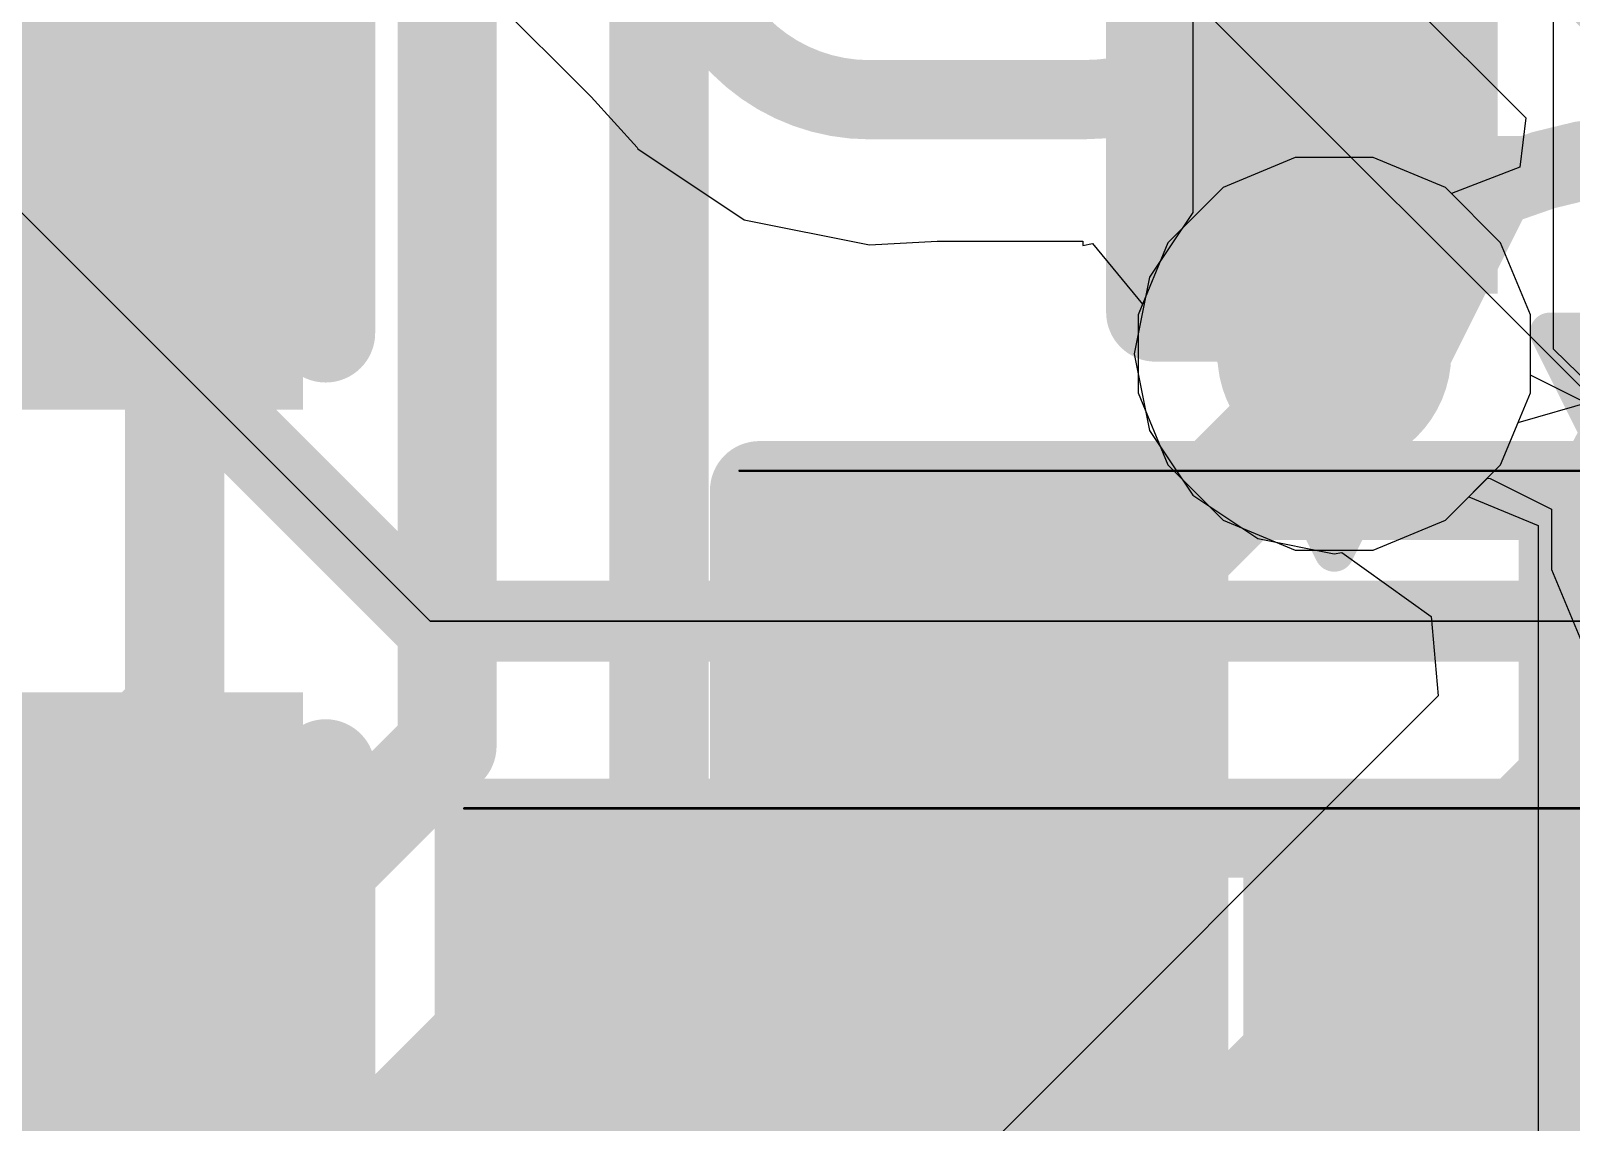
# Model space of a CAD drawing. Header units: inches. Extents: x -6 to 283, y -12 to 154.
# Drawn here: x 43.368 to 45.343, y 4.424 to 5.824 of the extents above; entities that cross this region are included whole.
import ezdxf

# ---------------------------------------------------------------- set-up
doc = ezdxf.new("R2010")
doc.units = ezdxf.units.IN
for name, color, linetype in [('Bottom Layer', 5, 'Continuous'), ('Bottom Overlay', 54, 'Continuous'), ('Bottom Paste', 16, 'Continuous'), ('Bottom Solder', 6, 'Continuous'), ('Drill Drawing', 1, 'Continuous'), ('GND-1', 16, 'Continuous'), ('GND-2', 90, 'Continuous'), ('GND-3', 216, 'Continuous'), ('GND-4', 54, 'Continuous'), ('PWR-1', 156, 'Continuous'), ('PWR-2', 130, 'Continuous'), ('Signal L1', 76, 'Continuous'), ('Signal L2', 6, 'Continuous'), ('Top Layer', 1, 'Continuous'), ('Top Overlay', 2, 'Continuous'), ('Top Paste', 8, 'Continuous'), ('Top Solder', 216, 'Continuous'), ('Via Holes', 16, 'Continuous')]:
    doc.layers.add(name, color=color, linetype=linetype)

# ---------------------------------------------------------------- blocks, each defined once
blk = doc.blocks.new('R___0402_140')
at = {"layer": 'Top Layer'}
for points in [[(-0.6985, -0.3175), (-0.6985, 0.3175), (-0.2412999999999999, 0.3175), (-0.2413, -0.3175)], [(0.2412999999999999, -0.3175), (0.2413, 0.3175), (0.6985, 0.3175), (0.6985, -0.3175)]]:
    blk.add_hatch(color=1, dxfattribs=at).paths.add_polyline_path(points)
at = {"layer": 'Top Paste'}
for points in [[(-0.6985, -0.3175), (-0.6985, 0.3175), (-0.2412999999999999, 0.3175), (-0.2413, -0.3175)], [(0.2412999999999999, -0.3175), (0.2413, 0.3175), (0.6985, 0.3175), (0.6985, -0.3175)]]:
    blk.add_hatch(color=8, dxfattribs=at).paths.add_polyline_path(points)
at = {"layer": 'Top Solder'}
for points in [[(-0.75350116, -0.37250116), (-0.75350116, 0.37250116), (-0.1862988399999999, 0.37250116), (-0.18629884, -0.37250116)], [(0.1862988399999999, -0.37250116), (0.18629884, 0.37250116), (0.75350116, 0.37250116), (0.75350116, -0.37250116)]]:
    blk.add_hatch(color=216, dxfattribs=at).paths.add_polyline_path(points)
at = {"layer": 'Top Overlay'}
for points in [[(0.7874, 0.4064, 0.127, 0.127, 0), (-0.7874, 0.4064, 0.127, 0.127, 0)], [(-0.7874, 0.4064, 0.127, 0.127, 0), (-0.7874, -0.4064, 0.127, 0.127, 0)], [(0.7874, 0.4064, 0.127, 0.127, 0), (0.7874, -0.4064, 0.127, 0.127, 0)], [(0.7874, -0.4064, 0.127, 0.127, 0), (-0.7874, -0.4064, 0.127, 0.127, 0)], [(0.8128, -0.4318, 0.0032258, 0.0032258, 0), (-0.8128, -0.4318, 0.0032258, 0.0032258, 0)]]:
    blk.add_lwpolyline(points, format="xyseb", dxfattribs=at)
for points in [[(-0.8191499999999999, 0.4064, 0.0635, 0.0635, 1), (-0.7556499999999999, 0.4064, 0.0635, 0.0635, 1)], [(-0.8191499999999999, 0.4064, 0.0635, 0.0635, 1), (-0.7556499999999999, 0.4064, 0.0635, 0.0635, 1)], [(0.7556499999999999, 0.4064, 0.0635, 0.0635, 1), (0.8191499999999999, 0.4064, 0.0635, 0.0635, 1)], [(0.7556499999999999, 0.4064, 0.0635, 0.0635, 1), (0.8191499999999999, 0.4064, 0.0635, 0.0635, 1)], [(-0.8191499999999999, -0.4064, 0.0635, 0.0635, 1), (-0.7556499999999999, -0.4064, 0.0635, 0.0635, 1)], [(-0.8191499999999999, -0.4064, 0.0635, 0.0635, 1), (-0.7556499999999999, -0.4064, 0.0635, 0.0635, 1)], [(0.7556499999999999, -0.4064, 0.0635, 0.0635, 1), (0.8191499999999999, -0.4064, 0.0635, 0.0635, 1)], [(0.7556499999999999, -0.4064, 0.0635, 0.0635, 1), (0.8191499999999999, -0.4064, 0.0635, 0.0635, 1)], [(-0.81360518, -0.4318, 0.0016129, 0.0016129, 1), (-0.8119948199999999, -0.4318, 0.0016129, 0.0016129, 1)], [(0.8119948199999999, -0.4318, 0.0016129, 0.0016129, 1), (0.81360518, -0.4318, 0.0016129, 0.0016129, 1)]]:
    blk.add_lwpolyline(points, format="xyseb", close=True, dxfattribs=at)
blk = doc.blocks.new('R___0402_B_141')
at = {"layer": 'Bottom Layer'}
for points in [[(-0.2412999999999999, 0.3174999999999999), (-0.2413000000000001, -0.3175), (-0.6985, -0.3174999999999999), (-0.6985, 0.3175)], [(0.6985, 0.3174999999999999), (0.6985, -0.3175), (0.2412999999999999, -0.3174999999999999), (0.2413000000000001, 0.3175)]]:
    blk.add_hatch(color=5, dxfattribs=at).paths.add_polyline_path(points)
at = {"layer": 'Bottom Paste'}
for points in [[(-0.2412999999999999, 0.3174999999999999), (-0.2413000000000001, -0.3175), (-0.6985, -0.3174999999999999), (-0.6985, 0.3175)], [(0.6985, 0.3174999999999999), (0.6985, -0.3175), (0.2412999999999999, -0.3174999999999999), (0.2413000000000001, 0.3175)]]:
    blk.add_hatch(color=16, dxfattribs=at).paths.add_polyline_path(points)
at = {"layer": 'Bottom Solder'}
for points in [[(-0.1862988399999999, 0.3725011599999999), (-0.18629884, -0.3725011600000001), (-0.75350116, -0.3725011599999999), (-0.75350116, 0.3725011600000001)], [(0.75350116, 0.3725011599999999), (0.75350116, -0.3725011600000001), (0.1862988399999999, -0.3725011599999999), (0.18629884, 0.3725011600000001)]]:
    blk.add_hatch(color=6, dxfattribs=at).paths.add_polyline_path(points)
at = {"layer": 'Bottom Overlay'}
for points in [[(-0.7874, 0.4064, 0.127, 0.127, 0), (0.7874, 0.4064, 0.127, 0.127, 0)], [(-0.7874, -0.4064, 0.127, 0.127, 0), (-0.7874, 0.4064, 0.127, 0.127, 0)], [(0.7874, -0.4064, 0.127, 0.127, 0), (0.7874, 0.4064, 0.127, 0.127, 0)], [(-0.8128, 0.4318, 0.0032258, 0.0032258, 0), (0.8128, 0.4318, 0.0032258, 0.0032258, 0)], [(-0.7874, -0.4064, 0.127, 0.127, 0), (0.7874, -0.4064, 0.127, 0.127, 0)]]:
    blk.add_lwpolyline(points, format="xyseb", dxfattribs=at)
for points in [[(-0.8191499999999999, 0.4064, 0.0635, 0.0635, 1), (-0.7556499999999999, 0.4064, 0.0635, 0.0635, 1)], [(-0.8191499999999999, 0.4064, 0.0635, 0.0635, 1), (-0.7556499999999999, 0.4064, 0.0635, 0.0635, 1)], [(0.7556499999999999, 0.4064, 0.0635, 0.0635, 1), (0.8191499999999999, 0.4064, 0.0635, 0.0635, 1)], [(0.7556499999999999, 0.4064, 0.0635, 0.0635, 1), (0.8191499999999999, 0.4064, 0.0635, 0.0635, 1)], [(-0.81360518, 0.4318, 0.0016129, 0.0016129, 1), (-0.8119948199999999, 0.4318, 0.0016129, 0.0016129, 1)], [(0.8119948199999999, 0.4318, 0.0016129, 0.0016129, 1), (0.81360518, 0.4318, 0.0016129, 0.0016129, 1)], [(-0.8191499999999999, -0.4064, 0.0635, 0.0635, 1), (-0.7556499999999999, -0.4064, 0.0635, 0.0635, 1)], [(-0.8191499999999999, -0.4064, 0.0635, 0.0635, 1), (-0.7556499999999999, -0.4064, 0.0635, 0.0635, 1)], [(0.7556499999999999, -0.4064, 0.0635, 0.0635, 1), (0.8191499999999999, -0.4064, 0.0635, 0.0635, 1)], [(0.7556499999999999, -0.4064, 0.0635, 0.0635, 1), (0.8191499999999999, -0.4064, 0.0635, 0.0635, 1)]]:
    blk.add_lwpolyline(points, format="xyseb", close=True, dxfattribs=at)
blk = doc.blocks.new('C___0402_357')
at = {"layer": 'Top Layer'}
for points in [[(-0.6985, -0.3175), (-0.6985, 0.3174999999999999), (-0.2413000000000001, 0.3175), (-0.2412999999999999, -0.3174999999999999)], [(0.2413000000000001, -0.3175), (0.2412999999999999, 0.3174999999999999), (0.6985, 0.3175), (0.6985, -0.3174999999999999)]]:
    blk.add_hatch(color=1, dxfattribs=at).paths.add_polyline_path(points)
at = {"layer": 'Top Paste'}
for points in [[(-0.6985, -0.3175), (-0.6985, 0.3174999999999999), (-0.2413000000000001, 0.3175), (-0.2412999999999999, -0.3174999999999999)], [(0.2413000000000001, -0.3175), (0.2412999999999999, 0.3174999999999999), (0.6985, 0.3175), (0.6985, -0.3174999999999999)]]:
    blk.add_hatch(color=8, dxfattribs=at).paths.add_polyline_path(points)
at = {"layer": 'Top Solder'}
for points in [[(-0.7584998799999999, -0.3774998800000001), (-0.7584998799999999, 0.3774998799999999), (-0.1813001200000001, 0.3774998800000001), (-0.1813001199999999, -0.3774998799999999)], [(0.1813001200000001, -0.3774998800000001), (0.1813001199999999, 0.3774998799999999), (0.7584998799999999, 0.3774998800000001), (0.7584998799999999, -0.3774998799999999)]]:
    blk.add_hatch(color=216, dxfattribs=at).paths.add_polyline_path(points)
at = {"layer": 'Top Overlay'}
for points in [[(-0.2794, 0.4064, 0.127, 0.127, 0), (-0.7874, 0.4064, 0.127, 0.127, 0)], [(-0.7874, -0.4064, 0.127, 0.127, 0), (-0.7874, 0.4064, 0.127, 0.127, 0)], [(0.7874, 0.4064, 0.127, 0.127, 0), (0.2794, 0.4064, 0.127, 0.127, 0)], [(0.7874, -0.4064, 0.127, 0.127, 0), (0.7874, 0.4064, 0.127, 0.127, 0)], [(-0.2794, -0.4064, 0.127, 0.127, 0), (-0.7874, -0.4064, 0.127, 0.127, 0)], [(0.7874, -0.4064, 0.127, 0.127, 0), (0.2794, -0.4064, 0.127, 0.127, 0)]]:
    blk.add_lwpolyline(points, format="xyseb", dxfattribs=at)
for points in [[(-0.8191499999999999, 0.4064, 0.0635, 0.0635, 1), (-0.7556499999999999, 0.4064, 0.0635, 0.0635, 1)], [(-0.8191499999999999, 0.4064, 0.0635, 0.0635, 1), (-0.7556499999999999, 0.4064, 0.0635, 0.0635, 1)], [(-0.31115, 0.4064, 0.0635, 0.0635, 1), (-0.24765, 0.4064, 0.0635, 0.0635, 1)], [(0.24765, 0.4064, 0.0635, 0.0635, 1), (0.31115, 0.4064, 0.0635, 0.0635, 1)], [(0.7556499999999999, 0.4064, 0.0635, 0.0635, 1), (0.8191499999999999, 0.4064, 0.0635, 0.0635, 1)], [(0.7556499999999999, 0.4064, 0.0635, 0.0635, 1), (0.8191499999999999, 0.4064, 0.0635, 0.0635, 1)], [(-0.8191499999999999, -0.4064, 0.0635, 0.0635, 1), (-0.7556499999999999, -0.4064, 0.0635, 0.0635, 1)], [(-0.8191499999999999, -0.4064, 0.0635, 0.0635, 1), (-0.7556499999999999, -0.4064, 0.0635, 0.0635, 1)], [(-0.31115, -0.4064, 0.0635, 0.0635, 1), (-0.24765, -0.4064, 0.0635, 0.0635, 1)], [(0.24765, -0.4064, 0.0635, 0.0635, 1), (0.31115, -0.4064, 0.0635, 0.0635, 1)], [(0.7556499999999999, -0.4064, 0.0635, 0.0635, 1), (0.8191499999999999, -0.4064, 0.0635, 0.0635, 1)], [(0.7556499999999999, -0.4064, 0.0635, 0.0635, 1), (0.8191499999999999, -0.4064, 0.0635, 0.0635, 1)]]:
    blk.add_lwpolyline(points, format="xyseb", close=True, dxfattribs=at)
blk = doc.blocks.new('CAP_0201_B_358')
at = {"layer": 'Bottom Layer'}
for points in [[(-0.44999656, 0.1499997), (-0.14999716, 0.1499997), (-0.14999716, -0.1499997), (-0.44999656, -0.1499997)], [(0.14999716, 0.1499997), (0.44999656, 0.1499997), (0.44999656, -0.1499997), (0.14999716, -0.1499997)]]:
    blk.add_hatch(color=5, dxfattribs=at).paths.add_polyline_path(points)
at = {"layer": 'Bottom Paste'}
for points in [[(-0.44999656, 0.1499997), (-0.14999716, 0.1499997), (-0.14999716, -0.1499997), (-0.44999656, -0.1499997)], [(0.14999716, 0.1499997), (0.44999656, 0.1499997), (0.44999656, -0.1499997), (0.14999716, -0.1499997)]]:
    blk.add_hatch(color=16, dxfattribs=at).paths.add_polyline_path(points)
at = {"layer": 'Bottom Solder'}
for points in [[(-0.50499772, 0.20500086), (-0.094996, 0.20500086), (-0.094996, -0.20500086), (-0.50499772, -0.20500086)], [(0.094996, 0.20500086), (0.50499772, 0.20500086), (0.50499772, -0.20500086), (0.094996, -0.20500086)]]:
    blk.add_hatch(color=6, dxfattribs=at).paths.add_polyline_path(points)
at = {"layer": 'Bottom Overlay'}
for points in [[(-0.5334, 0.2286, 0.127, 0.127, 0), (-0.5334, -0.2286, 0.127, 0.127, 0)], [(-0.2032, 0.2286, 0.127, 0.127, 0), (-0.5334, 0.2286, 0.127, 0.127, 0)], [(0.5334, 0.2286, 0.127, 0.127, 0), (0.2032, 0.2286, 0.127, 0.127, 0)], [(0.5334, 0.2286, 0.127, 0.127, 0), (0.5334, -0.2286, 0.127, 0.127, 0)], [(-0.2032, -0.2286, 0.127, 0.127, 0), (-0.5334, -0.2286, 0.127, 0.127, 0)], [(0.5334, -0.2286, 0.127, 0.127, 0), (0.2032, -0.2286, 0.127, 0.127, 0)]]:
    blk.add_lwpolyline(points, format="xyseb", dxfattribs=at)
for points in [[(-0.5651499999999999, 0.2286, 0.0635, 0.0635, 1), (-0.5016499999999999, 0.2286, 0.0635, 0.0635, 1)], [(-0.5651499999999999, 0.2286, 0.0635, 0.0635, 1), (-0.5016499999999999, 0.2286, 0.0635, 0.0635, 1)], [(-0.23495, 0.2286, 0.0635, 0.0635, 1), (-0.17145, 0.2286, 0.0635, 0.0635, 1)], [(0.17145, 0.2286, 0.0635, 0.0635, 1), (0.23495, 0.2286, 0.0635, 0.0635, 1)], [(0.5016499999999999, 0.2286, 0.0635, 0.0635, 1), (0.5651499999999999, 0.2286, 0.0635, 0.0635, 1)], [(0.5016499999999999, 0.2286, 0.0635, 0.0635, 1), (0.5651499999999999, 0.2286, 0.0635, 0.0635, 1)], [(-0.5651499999999999, -0.2286, 0.0635, 0.0635, 1), (-0.5016499999999999, -0.2286, 0.0635, 0.0635, 1)], [(-0.5651499999999999, -0.2286, 0.0635, 0.0635, 1), (-0.5016499999999999, -0.2286, 0.0635, 0.0635, 1)], [(-0.23495, -0.2286, 0.0635, 0.0635, 1), (-0.17145, -0.2286, 0.0635, 0.0635, 1)], [(0.17145, -0.2286, 0.0635, 0.0635, 1), (0.23495, -0.2286, 0.0635, 0.0635, 1)], [(0.5016499999999999, -0.2286, 0.0635, 0.0635, 1), (0.5651499999999999, -0.2286, 0.0635, 0.0635, 1)], [(0.5016499999999999, -0.2286, 0.0635, 0.0635, 1), (0.5651499999999999, -0.2286, 0.0635, 0.0635, 1)]]:
    blk.add_lwpolyline(points, format="xyseb", close=True, dxfattribs=at)

msp = doc.modelspace()

# ---------------------------------------------------------------- hatches: boundary and pattern name
at = {"layer": 'Bottom Layer'}
h = msp.add_hatch(color=5, dxfattribs=at)
edge = h.paths.add_edge_path()
edge.add_arc((45.03935366, 5.40959294), 0.1499997, 0, 360)
at = {"layer": 'Bottom Solder'}
h = msp.add_hatch(color=6, dxfattribs=at)
edge = h.paths.add_edge_path()
edge.add_arc((45.56962437999999, 5.183024939999999), 0.2515997, 0, 360)
at = {"layer": 'GND-1'}
h = msp.add_hatch(color=16, dxfattribs=at)
edge = h.paths.add_edge_path()
edge.add_arc((45.03935366, 5.40959294), 0.1499997, 0, 360)
at = {"layer": 'GND-2'}
h = msp.add_hatch(color=90, dxfattribs=at)
edge = h.paths.add_edge_path()
edge.add_arc((45.03935366, 5.40959294), 0.1499997, 0, 360)
at = {"layer": 'GND-3'}
h = msp.add_hatch(color=216, dxfattribs=at)
edge = h.paths.add_edge_path()
edge.add_arc((45.03935366, 5.40959294), 0.1499997, 0, 360)
at = {"layer": 'GND-4'}
h = msp.add_hatch(color=54, dxfattribs=at)
edge = h.paths.add_edge_path()
edge.add_arc((45.03935366, 5.40959294), 0.1499997, 0, 360)
at = {"layer": 'PWR-1'}
h = msp.add_hatch(color=156, dxfattribs=at)
edge = h.paths.add_edge_path()
edge.add_arc((45.03935366, 5.40959294), 0.1499997, 0, 360)
at = {"layer": 'PWR-2'}
h = msp.add_hatch(color=130, dxfattribs=at)
edge = h.paths.add_edge_path()
edge.add_arc((45.03935366, 5.40959294), 0.1499997, 0, 360)
at = {"layer": 'Signal L1'}
h = msp.add_hatch(color=76, dxfattribs=at)
edge = h.paths.add_edge_path()
edge.add_arc((45.03935366, 5.40959294), 0.1499997, 0, 360)
at = {"layer": 'Signal L2'}
h = msp.add_hatch(color=6, dxfattribs=at)
edge = h.paths.add_edge_path()
edge.add_arc((45.03935366, 5.40959294), 0.1499997, 0, 360)
at = {"layer": 'Top Layer'}
h = msp.add_hatch(color=1, dxfattribs=at)
edge = h.paths.add_edge_path()
edge.add_arc((45.03935366, 5.40959294), 0.1499997, 0, 360)
at = {"layer": 'Via Holes'}
h = msp.add_hatch(color=7, dxfattribs=at)
edge = h.paths.add_edge_path()
edge.add_arc((45.03935366, 5.40959294), 0.07499858, 0, 360)

# ---------------------------------------------------------------- linework, layer by layer
at = {"layer": 'Bottom Layer'}
for p, q in [((45.3206612, 5.41560258), (45.3206612, 5.968639319999999)), ((45.38420438, 5.353420839999999), (45.3206612, 5.41560258))]:
    msp.add_line(p, q, dxfattribs=at)
for points in [[(43.5523767, 4.95353086, 0.127, 0.127, 0), (43.5523767, 8.22862718, 0.127, 0.127, 0)], [(43.9016775, 4.906551019999999, 0.127, 0.127, 0), (43.9016775, 7.12952346, 0.127, 0.127, 0)], [(44.17343718, 5.85622654, 0.127, 0.127, 0), (44.50174488, 6.18453424, 0.127, 0.127, 0)], [(44.17343718, 4.76000318, 0.127, 0.127, 0), (44.17343718, 5.85622654, 0.127, 0.127, 0)], [(45.03935366, 5.40959294, 0.254, 0.254, 0), (45.03935366, 5.687331779999999, 0.254, 0.254, 0)], [(45.01111393999999, 5.38135322, 0.1524, 0.1524, 0), (45.03935366, 5.40959294, 0.1524, 0.1524, 0)], [(45.01111393999999, 5.340916419999999, 0.1524, 0.1524, 0), (45.01111393999999, 5.38135322, 0.1524, 0.1524, 0)], [(44.77215836, 5.101960839999999, 0.1524, 0.1524, 0), (45.01111393999999, 5.340916419999999, 0.1524, 0.1524, 0)], [(44.77215836, 4.98023642, 0.1524, 0.1524, 0), (44.77215836, 5.101960839999999, 0.1524, 0.1524, 0)], [(44.61975836, 4.82783642, 0.1524, 0.1524, 0), (44.77215836, 4.98023642, 0.1524, 0.1524, 0)], [(42.2487471, 3.64990126, 0.127, 0.127, 0), (43.5523767, 4.95353086, 0.127, 0.127, 0)], [(43.14674886, 4.15162238, 0.127, 0.127, 0), (43.9016775, 4.906551019999999, 0.127, 0.127, 0)], [(43.50259269999999, 4.0891587, 0.127, 0.127, 0), (44.17343718, 4.76000318, 0.127, 0.127, 0)]]:
    msp.add_lwpolyline(points, format="xyseb", dxfattribs=at)
for points in [[(44.14168718, 5.85622654, 0.0635, 0.0635, 1), (44.20518718, 5.85622654, 0.0635, 0.0635, 1)], [(44.14168718, 5.85622654, 0.0635, 0.0635, 1), (44.20518718, 5.85622654, 0.0635, 0.0635, 1)], [(44.97585366, 5.687331779999999, 0.127, 0.127, 1), (45.10285365999999, 5.687331779999999, 0.127, 0.127, 1)], [(44.97585366, 5.40959294, 0.127, 0.127, 1), (45.10285365999999, 5.40959294, 0.127, 0.127, 1)], [(45.00125366, 5.40959294, 0.0762, 0.0762, 1), (45.07745366, 5.40959294, 0.0762, 0.0762, 1)], [(44.97301394, 5.38135322, 0.0762, 0.0762, 1), (45.04921393999999, 5.38135322, 0.0762, 0.0762, 1)], [(44.97301394, 5.38135322, 0.0762, 0.0762, 1), (45.04921393999999, 5.38135322, 0.0762, 0.0762, 1)], [(44.97301394, 5.340916419999999, 0.0762, 0.0762, 1), (45.04921393999999, 5.340916419999999, 0.0762, 0.0762, 1)], [(44.97301394, 5.340916419999999, 0.0762, 0.0762, 1), (45.04921393999999, 5.340916419999999, 0.0762, 0.0762, 1)], [(44.73405836, 5.101960839999999, 0.0762, 0.0762, 1), (44.81025836, 5.101960839999999, 0.0762, 0.0762, 1)], [(44.73405836, 5.101960839999999, 0.0762, 0.0762, 1), (44.81025836, 5.101960839999999, 0.0762, 0.0762, 1)], [(44.73405836, 4.98023642, 0.0762, 0.0762, 1), (44.81025836, 4.98023642, 0.0762, 0.0762, 1)], [(44.73405836, 4.98023642, 0.0762, 0.0762, 1), (44.81025836, 4.98023642, 0.0762, 0.0762, 1)], [(43.52062669999999, 4.95353086, 0.0635, 0.0635, 1), (43.58412669999999, 4.95353086, 0.0635, 0.0635, 1)], [(43.52062669999999, 4.95353086, 0.0635, 0.0635, 1), (43.58412669999999, 4.95353086, 0.0635, 0.0635, 1)], [(43.8699275, 4.906551019999999, 0.0635, 0.0635, 1), (43.9334275, 4.906551019999999, 0.0635, 0.0635, 1)], [(43.8699275, 4.906551019999999, 0.0635, 0.0635, 1), (43.9334275, 4.906551019999999, 0.0635, 0.0635, 1)], [(44.58165836, 4.82783642, 0.0762, 0.0762, 1), (44.65785836, 4.82783642, 0.0762, 0.0762, 1)], [(44.14168718, 4.76000318, 0.0635, 0.0635, 1), (44.20518718, 4.76000318, 0.0635, 0.0635, 1)], [(44.14168718, 4.76000318, 0.0635, 0.0635, 1), (44.20518718, 4.76000318, 0.0635, 0.0635, 1)]]:
    msp.add_lwpolyline(points, format="xyseb", close=True, dxfattribs=at)
at = {"layer": 'Drill Drawing'}
for points in [[(44.78535366, 5.66359294, 0.0508, 0.0508, 0), (45.29335366, 5.66359294, 0.0508, 0.0508, 0)], [(44.78535366, 5.66359294, 0.0508, 0.0508, 0), (45.03935366, 5.155592939999999, 0.0508, 0.0508, 0)], [(45.03935366, 5.155592939999999, 0.0508, 0.0508, 0), (45.29335366, 5.66359294, 0.0508, 0.0508, 0)], [(45.31562438, 5.43702494, 0.0508, 0.0508, 0), (45.82362438, 5.43702494, 0.0508, 0.0508, 0)], [(45.31562438, 5.43702494, 0.0508, 0.0508, 0), (45.56962437999999, 4.92902494, 0.0508, 0.0508, 0)]]:
    msp.add_lwpolyline(points, format="xyseb", dxfattribs=at)
for points in [[(44.77265366, 5.66359294, 0.0254, 0.0254, 1), (44.79805365999999, 5.66359294, 0.0254, 0.0254, 1)], [(44.77265366, 5.66359294, 0.0254, 0.0254, 1), (44.79805365999999, 5.66359294, 0.0254, 0.0254, 1)], [(45.28065366, 5.66359294, 0.0254, 0.0254, 1), (45.30605366, 5.66359294, 0.0254, 0.0254, 1)], [(45.28065366, 5.66359294, 0.0254, 0.0254, 1), (45.30605366, 5.66359294, 0.0254, 0.0254, 1)], [(45.30292438, 5.43702494, 0.0254, 0.0254, 1), (45.32832438, 5.43702494, 0.0254, 0.0254, 1)], [(45.30292438, 5.43702494, 0.0254, 0.0254, 1), (45.32832438, 5.43702494, 0.0254, 0.0254, 1)], [(45.02665366, 5.155592939999999, 0.0254, 0.0254, 1), (45.05205366, 5.155592939999999, 0.0254, 0.0254, 1)], [(45.02665366, 5.155592939999999, 0.0254, 0.0254, 1), (45.05205366, 5.155592939999999, 0.0254, 0.0254, 1)]]:
    msp.add_lwpolyline(points, format="xyseb", close=True, dxfattribs=at)
at = {"layer": 'GND-1'}
for p, q in [((44.98930804, 5.66119264), (44.89683426, 5.62288944)), ((45.08939927999999, 5.66119264), (44.98930804, 5.66119264)), ((45.18187306, 5.62288944), (45.08939927999999, 5.66119264)), ((44.89683426, 5.62288944), (44.82605716, 5.55211234)), ((45.25265016, 5.55211234), (45.18187306, 5.62288944)), ((44.82605716, 5.55211234), (44.78775396, 5.45963856)), ((45.29095336, 5.45963856), (45.25265016, 5.55211234)), ((44.78775396, 5.45963856), (44.78775396, 5.35954732)), ((45.29095336, 5.35954732), (45.29095336, 5.45963856)), ((44.78775396, 5.35954732), (44.82605716, 5.267073539999999)), ((45.25265016, 5.267073539999999), (45.29095336, 5.35954732)), ((44.82605716, 5.267073539999999), (44.89683426, 5.196296439999999)), ((45.18187306, 5.196296439999999), (45.25265016, 5.267073539999999)), ((44.89683426, 5.196296439999999), (44.98930804, 5.15799324)), ((45.08939927999999, 5.15799324), (45.18187306, 5.196296439999999)), ((44.98930804, 5.15799324), (45.08939927999999, 5.15799324))]:
    msp.add_line(p, q, dxfattribs=at)
at = {"layer": 'GND-2'}
for p, q in [((44.98930804, 5.66119264), (44.89683426, 5.62288944)), ((45.08939927999999, 5.66119264), (44.98930804, 5.66119264)), ((45.18187306, 5.62288944), (45.08939927999999, 5.66119264)), ((44.89683426, 5.62288944), (44.82605716, 5.55211234)), ((45.25265016, 5.55211234), (45.18187306, 5.62288944)), ((44.82605716, 5.55211234), (44.78775396, 5.45963856)), ((45.29095336, 5.45963856), (45.25265016, 5.55211234)), ((44.78775396, 5.45963856), (44.78775396, 5.35954732)), ((45.29095336, 5.35954732), (45.29095336, 5.45963856)), ((44.78775396, 5.35954732), (44.82605716, 5.267073539999999)), ((45.25265016, 5.267073539999999), (45.29095336, 5.35954732)), ((44.82605716, 5.267073539999999), (44.89683426, 5.196296439999999)), ((45.18187306, 5.196296439999999), (45.25265016, 5.267073539999999)), ((44.89683426, 5.196296439999999), (44.98930804, 5.15799324)), ((45.08939927999999, 5.15799324), (45.18187306, 5.196296439999999)), ((44.98930804, 5.15799324), (45.08939927999999, 5.15799324))]:
    msp.add_line(p, q, dxfattribs=at)
at = {"layer": 'GND-3'}
for p, q in [((44.98930804, 5.66119264), (44.89683426, 5.62288944)), ((45.08939927999999, 5.66119264), (44.98930804, 5.66119264)), ((45.18187306, 5.62288944), (45.08939927999999, 5.66119264)), ((44.89683426, 5.62288944), (44.82605716, 5.55211234)), ((45.25265016, 5.55211234), (45.18187306, 5.62288944)), ((44.82605716, 5.55211234), (44.78775396, 5.45963856)), ((45.29095336, 5.45963856), (45.25265016, 5.55211234)), ((44.78775396, 5.45963856), (44.78775396, 5.35954732)), ((45.29095336, 5.35954732), (45.29095336, 5.45963856)), ((44.78775396, 5.35954732), (44.82605716, 5.267073539999999)), ((45.25265016, 5.267073539999999), (45.29095336, 5.35954732)), ((44.82605716, 5.267073539999999), (44.89683426, 5.196296439999999)), ((45.18187306, 5.196296439999999), (45.25265016, 5.267073539999999)), ((44.89683426, 5.196296439999999), (44.98930804, 5.15799324)), ((45.08939927999999, 5.15799324), (45.18187306, 5.196296439999999)), ((44.98930804, 5.15799324), (45.08939927999999, 5.15799324))]:
    msp.add_line(p, q, dxfattribs=at)
at = {"layer": 'GND-4'}
for p, q in [((44.98930804, 5.66119264), (44.89683426, 5.62288944)), ((45.08939927999999, 5.66119264), (44.98930804, 5.66119264)), ((45.18187306, 5.62288944), (45.08939927999999, 5.66119264)), ((44.89683426, 5.62288944), (44.82605716, 5.55211234)), ((45.25265016, 5.55211234), (45.18187306, 5.62288944)), ((44.82605716, 5.55211234), (44.78775396, 5.45963856)), ((45.29095336, 5.45963856), (45.25265016, 5.55211234)), ((44.78775396, 5.45963856), (44.78775396, 5.35954732)), ((45.29095336, 5.38234128), (45.29095336, 5.45963856)), ((45.36976194, 5.34300176), (45.29095336, 5.38234128)), ((44.78775396, 5.35954732), (44.82605716, 5.267073539999999)), ((44.82605716, 5.267073539999999), (44.89683426, 5.196296439999999)), ((45.18187306, 5.196296439999999), (45.23589124, 5.25031462)), ((45.23589124, 5.25031462), (45.23921609999999, 5.24961612)), ((45.23921609999999, 5.24961612), (45.31802468, 5.2102766)), ((44.89683426, 5.196296439999999), (44.98930804, 5.15799324)), ((45.08939927999999, 5.15799324), (45.18187306, 5.196296439999999)), ((45.31802468, 5.2102766), (45.31802468, 5.13297932)), ((44.98930804, 5.15799324), (45.08939927999999, 5.15799324)), ((45.31802468, 5.13297932), (45.35632788, 5.04050554))]:
    msp.add_line(p, q, dxfattribs=at)
at = {"layer": 'PWR-1'}
for p, q in [((44.85807132, 6.04322642), (44.85807132, 5.5910607)), ((44.85795956, 5.59098704), (44.80235133999999, 5.5077614)), ((44.85807132, 5.5910607), (44.85795956, 5.59098704)), ((44.80235133999999, 5.5077614), (44.78282382, 5.40959294)), ((44.78282382, 5.40959294), (44.80235133999999, 5.311424479999999)), ((44.80235133999999, 5.311424479999999), (44.85795956, 5.22819884)), ((44.85795956, 5.22819884), (44.9411852, 5.172590619999999)), ((44.9411852, 5.172590619999999), (45.03935366, 5.1530631)), ((45.03935366, 5.1530631), (45.04887612, 5.154957939999999)), ((45.04887612, 5.154957939999999), (45.16377556, 5.072598439999999)), ((45.16377556, 5.072598439999999), (45.17264523999999, 4.9708181)), ((45.17264523999999, 4.9708181), (42.31054784, 2.10872324))]:
    msp.add_line(p, q, dxfattribs=at)
for points in [[(45.03935366, 5.40959294, 0.1016, 0.1016, 0), (45.03935366, 10.59546014, 0.1016, 0.1016, 0)], [(42.45704741999999, 1.96222366, 0.1524, 0.1524, 0), (45.42145094, 4.92662718, 0.1524, 0.1524, 0)], [(42.82138501999999, 1.87683902, 0.2032, 0.2032, 0), (45.77806694, 4.83352094, 0.2032, 0.2032, 0)]]:
    msp.add_lwpolyline(points, format="xyseb", dxfattribs=at)
msp.add_lwpolyline([(45.01395366, 5.40959294, 0.0508, 0.0508, 1), (45.06475365999999, 5.40959294, 0.0508, 0.0508, 1)], format="xyseb", close=True, dxfattribs=at)
at = {"layer": 'PWR-2'}
for p, q in [((44.84927784, 6.147904899999999), (45.28514438, 5.71203836)), ((45.28514438, 5.71203836), (45.27745072, 5.64892698)), ((44.98930804, 5.66119264), (44.89683426, 5.62288944)), ((45.08939927999999, 5.66119264), (44.98930804, 5.66119264)), ((45.18187306, 5.62288944), (45.08939927999999, 5.66119264)), ((45.27745072, 5.64892698), (45.18951084, 5.615251659999999)), ((44.89683426, 5.62288944), (44.82605716, 5.55211234)), ((45.18951084, 5.615251659999999), (45.18187306, 5.62288944)), ((44.82605716, 5.55211234), (44.78775396, 5.45963856)), ((44.78775396, 5.45963856), (44.78775396, 5.35954732)), ((44.78775396, 5.35954732), (44.82605716, 5.267073539999999)), ((44.82605716, 5.267073539999999), (44.89683426, 5.196296439999999)), ((45.18187306, 5.196296439999999), (45.2116825, 5.22610588)), ((45.2116825, 5.22610588), (45.3005825, 5.18928096)), ((44.89683426, 5.196296439999999), (44.98930804, 5.15799324)), ((45.08939927999999, 5.15799324), (45.18187306, 5.196296439999999)), ((45.3005825, 5.18928096), (45.3005825, 2.6912697)), ((44.98930804, 5.15799324), (45.08939927999999, 5.15799324))]:
    msp.add_line(p, q, dxfattribs=at)
msp.add_lwpolyline([(44.65994116, 6.70348926, 0.254, 0.254, 0), (45.55955836, 5.80387206, 0.254, 0.254, 0)], format="xyseb", dxfattribs=at)
at = {"layer": 'Top Layer'}
for p, q in [((54.18816949999999, -3.46547186), (42.64072752, 8.08197012)), ((43.89477886, 5.93065108), (44.08646504, 5.738964899999999)), ((44.08646504, 5.738964899999999), (44.14525587999999, 5.67425586)), ((44.14525587999999, 5.67425586), (44.14640903999999, 5.67252612)), ((44.14640903999999, 5.67252612), (44.2826013, 5.58153062)), ((43.34533876, 5.60139342), (43.87993256, 5.06680216)), ((43.87993256, 5.06680216), (43.34533876, 5.60139342)), ((44.2826013, 5.58153062), (44.44324868, 5.5495698)), ((44.44326391999999, 5.54957488), (44.53026908, 5.55416212)), ((44.53026908, 5.55416212), (44.71685239999999, 5.55416212)), ((44.71685239999999, 5.55416212), (44.71685239999999, 5.54853348)), ((44.71685239999999, 5.54853348), (44.72938222, 5.55102522)), ((44.72938222, 5.55102522), (44.7933318, 5.473103099999999)), ((44.44324868, 5.5495698), (44.44326391999999, 5.54957488)), ((44.7933318, 5.473103099999999), (44.78775396, 5.45963856)), ((44.78775396, 5.45963856), (44.78775396, 5.35954732)), ((44.78775396, 5.35954732), (44.82605716, 5.267073539999999)), ((45.27527648, 5.32169624), (45.3730868, 5.34961084)), ((45.25265016, 5.267073539999999), (45.27527648, 5.32169624)), ((44.82605716, 5.267073539999999), (44.89683426, 5.196296439999999)), ((45.18187306, 5.196296439999999), (45.25265016, 5.267073539999999)), ((44.89683426, 5.196296439999999), (44.98930804, 5.15799324)), ((45.08939927999999, 5.15799324), (45.18187306, 5.196296439999999)), ((44.98930804, 5.15799324), (45.08939927999999, 5.15799324)), ((43.87993256, 5.06680216), (45.47707948, 5.06680216)), ((45.47707948, 5.06680216), (43.87993256, 5.06680216))]:
    msp.add_line(p, q, dxfattribs=at)
for points in [[(43.91854564, 6.16325666, 0.1016, 0.1016, 0), (44.2770387, 5.80476106, 0.1016, 0.1016, 0)], [(44.91997874, 5.81958196, 0.1016, 0.1016, -0.198912367379658), (45.07585092, 5.88414622, 0.1016, 0.1016, 0)], [(44.91997874, 5.81958196, 0.1016, 0.1016, -0.08838028650440355), (44.83733222, 5.76193158, 0.1016, 0.1016, 0)], [(44.44325376, 5.73544192, 0.1016, 0.1016, -0.2001794341997626), (44.2770387, 5.80476106, 0.1016, 0.1016, 0)], [(44.83733222, 5.76193158, 0.1016, 0.1016, -0.1086225046282344), (44.71685239999999, 5.73544446, 0.1016, 0.1016, 0)], [(44.44325376, 5.73544192, 0.1016, 0.1016, 0), (44.44397004, 5.73544446, 0.1016, 0.1016, 0)], [(44.44397004, 5.73544446, 0.1016, 0.1016, 0), (44.71685239999999, 5.73544446, 0.1016, 0.1016, 0)], [(43.23799836, 5.60139342, 0.254, 0.254, 0), (43.32689836, 5.60139342, 0.254, 0.254, 0)], [(45.09321181999999, 5.52061126, 0.1016, 0.1016, -0.1935677449524162), (45.45618289999999, 5.6666003, 0.1016, 0.1016, 0)], [(43.30645644, 5.64027574, 0.10414, 0.10414, 0), (43.87993002, 5.06680216, 0.10414, 0.10414, 0)], [(45.07794895999999, 5.5053484, 0.1016, 0.1016, 0), (45.09321181999999, 5.52061126, 0.1016, 0.1016, 0)], [(45.03935366, 5.40959294, 0.1016, 0.1016, 0), (45.07775084, 5.50514012, 0.1016, 0.1016, 0)], [(45.07775084, 5.50514266, 0.1016, 0.1016, -0.0001356845268494188), (45.07794895999999, 5.5053484, 0.1016, 0.1016, 0)], [(45.07775084, 5.50514012, 0.1016, 0.1016, 0), (45.07775084, 5.50514266, 0.1016, 0.1016, 0)], [(43.87993002, 5.06680216, 0.10414, 0.10414, 0), (45.47708202, 5.06680216, 0.10414, 0.10414, 0)], [(43.33959836, 4.68699342, 0.11938, 0.11938, 0), (43.42849836, 4.68699342, 0.11938, 0.11938, 0)], [(43.42849836, 4.68699342, 0.11938, 0.11938, 0), (43.59740836, 4.518083419999999, 0.11938, 0.11938, 0)], [(43.59740836, 4.50929756, 0.11938, 0.11938, 0), (43.59740836, 4.518083419999999, 0.11938, 0.11938, 0)], [(43.59740836, 4.50929756, 0.11938, 0.11938, 0), (43.86526914, 4.241436779999999, 0.11938, 0.11938, 0)], [(45.15569836, 3.51859342, 0.11938, 0.11938, 0), (45.15569836, 4.44569342, 0.11938, 0.11938, 0)], [(44.21589836, 4.35954678, 0.11938, 0.11938, 0), (44.21589836, 4.39489342, 0.11938, 0.11938, 0)]]:
    msp.add_lwpolyline(points, format="xyseb", dxfattribs=at)
for points in [[(44.89457874, 5.81958196, 0.0508, 0.0508, 1), (44.94537874, 5.81958196, 0.0508, 0.0508, 1)], [(44.89457874, 5.81958196, 0.0508, 0.0508, 1), (44.94537874, 5.81958196, 0.0508, 0.0508, 1)], [(44.25163869999999, 5.80476106, 0.0508, 0.0508, 1), (44.3024387, 5.80476106, 0.0508, 0.0508, 1)], [(44.25163869999999, 5.80476106, 0.0508, 0.0508, 1), (44.3024387, 5.80476106, 0.0508, 0.0508, 1)], [(44.81193222, 5.76193158, 0.0508, 0.0508, 1), (44.86273222, 5.76193158, 0.0508, 0.0508, 1)], [(44.81193222, 5.76193158, 0.0508, 0.0508, 1), (44.86273222, 5.76193158, 0.0508, 0.0508, 1)], [(44.41785376, 5.73544192, 0.0508, 0.0508, 1), (44.46865376, 5.73544192, 0.0508, 0.0508, 1)], [(44.41785376, 5.73544192, 0.0508, 0.0508, 1), (44.46865376, 5.73544192, 0.0508, 0.0508, 1)], [(44.41857004, 5.73544446, 0.0508, 0.0508, 1), (44.46937004, 5.73544446, 0.0508, 0.0508, 1)], [(44.41857004, 5.73544446, 0.0508, 0.0508, 1), (44.46937004, 5.73544446, 0.0508, 0.0508, 1)], [(44.6914524, 5.73544446, 0.0508, 0.0508, 1), (44.7422524, 5.73544446, 0.0508, 0.0508, 1)], [(44.6914524, 5.73544446, 0.0508, 0.0508, 1), (44.7422524, 5.73544446, 0.0508, 0.0508, 1)], [(43.26339836, 5.60139342, 0.127, 0.127, 1), (43.39039836, 5.60139342, 0.127, 0.127, 1)], [(45.06781182, 5.52061126, 0.0508, 0.0508, 1), (45.11861182, 5.52061126, 0.0508, 0.0508, 1)], [(45.06781182, 5.52061126, 0.0508, 0.0508, 1), (45.11861182, 5.52061126, 0.0508, 0.0508, 1)], [(45.05235084, 5.50514266, 0.0508, 0.0508, 1), (45.10315084, 5.50514266, 0.0508, 0.0508, 1)], [(45.05235084, 5.50514266, 0.0508, 0.0508, 1), (45.10315084, 5.50514266, 0.0508, 0.0508, 1)], [(45.05235084, 5.50514012, 0.0508, 0.0508, 1), (45.10315084, 5.50514012, 0.0508, 0.0508, 1)], [(45.05235084, 5.50514012, 0.0508, 0.0508, 1), (45.10315084, 5.50514012, 0.0508, 0.0508, 1)], [(45.05254896, 5.5053484, 0.0508, 0.0508, 1), (45.10334896, 5.5053484, 0.0508, 0.0508, 1)], [(45.05254896, 5.5053484, 0.0508, 0.0508, 1), (45.10334896, 5.5053484, 0.0508, 0.0508, 1)], [(45.01395366, 5.40959294, 0.0508, 0.0508, 1), (45.06475365999999, 5.40959294, 0.0508, 0.0508, 1)], [(43.85389502, 5.06680216, 0.05207, 0.05207, 1), (43.90596502, 5.06680216, 0.05207, 0.05207, 1)], [(43.85389502, 5.06680216, 0.05207, 0.05207, 1), (43.90596502, 5.06680216, 0.05207, 0.05207, 1)], [(43.30975336, 4.68699342, 0.05969, 0.05969, 1), (43.36944336, 4.68699342, 0.05969, 0.05969, 1)], [(43.39865336, 4.68699342, 0.05969, 0.05969, 1), (43.45834336, 4.68699342, 0.05969, 0.05969, 1)], [(43.39865336, 4.68699342, 0.05969, 0.05969, 1), (43.45834336, 4.68699342, 0.05969, 0.05969, 1)], [(43.56756335999999, 4.518083419999999, 0.05969, 0.05969, 1), (43.62725336, 4.518083419999999, 0.05969, 0.05969, 1)], [(43.56756335999999, 4.518083419999999, 0.05969, 0.05969, 1), (43.62725336, 4.518083419999999, 0.05969, 0.05969, 1)], [(43.56756335999999, 4.50929756, 0.05969, 0.05969, 1), (43.62725336, 4.50929756, 0.05969, 0.05969, 1)], [(43.56756335999999, 4.50929756, 0.05969, 0.05969, 1), (43.62725336, 4.50929756, 0.05969, 0.05969, 1)], [(45.12585335999999, 4.44569342, 0.05969, 0.05969, 1), (45.18554336, 4.44569342, 0.05969, 0.05969, 1)], [(44.18605336, 4.39489342, 0.05969, 0.05969, 1), (44.24574335999999, 4.39489342, 0.05969, 0.05969, 1)]]:
    msp.add_lwpolyline(points, format="xyseb", close=True, dxfattribs=at)

# ---------------------------------------------------------------- block references
for name, p, rotation in [('C___0402_357', (43.33959836, 5.156893419999999), 270), ('CAP_0201_B_358', (45.34365836, 5.69163962), 180), ('R___0402_140', (44.73659836, 4.39489342), 180)]:
    msp.add_blockref(name, p, dxfattribs=dict(rotation=rotation))
msp.add_blockref('R___0402_B_141', (45.08965835999999, 4.82783642))

doc.saveas('drawing.dxf')
